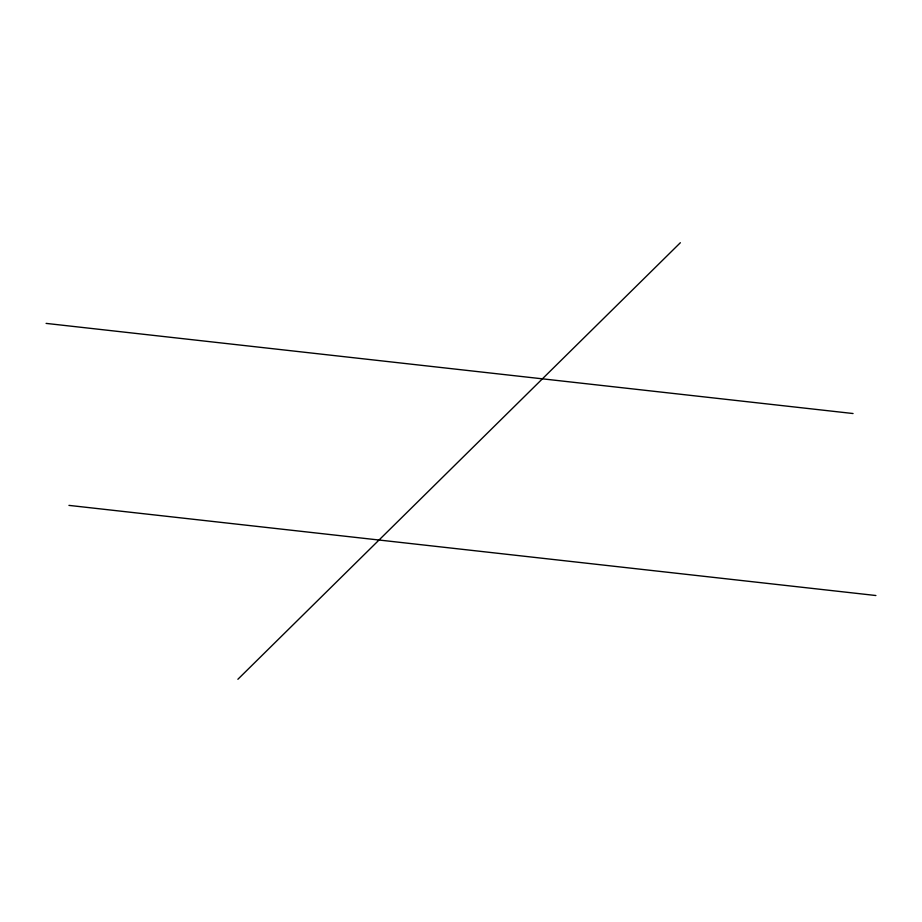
<?xml version="1.0" encoding="UTF-8"?>
<svg xmlns="http://www.w3.org/2000/svg" width="922" height="922" viewBox="0 0 922 922"><rect width="100%" height="100%" fill="white"/><g stroke="black" fill="none" stroke-linecap="round" stroke-linejoin="round"><path stroke-width="1.38" d="M237.876 679.284L680.367 242.716M46.1 323.392L853.057 413.529M68.943 505.383L875.9 595.52"/></g></svg>
